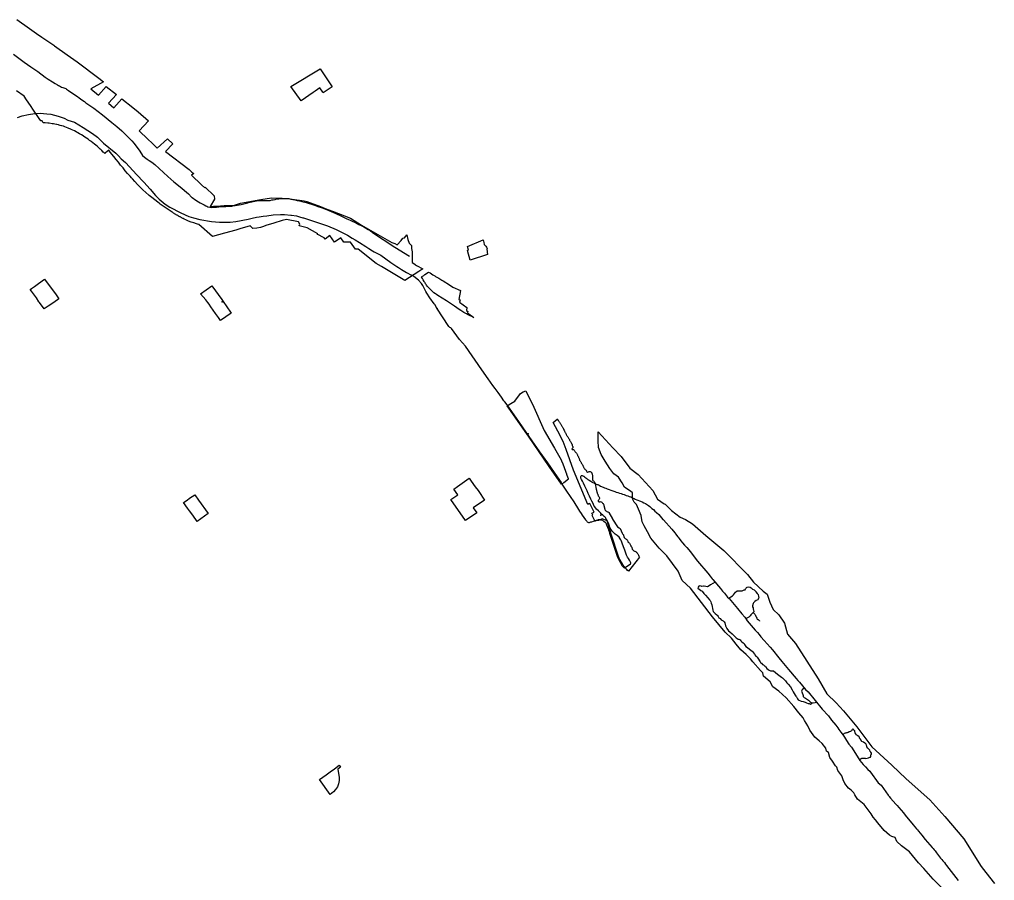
# Model space of a CAD drawing. Header units: inches. Extents: x 11269096 to 11303252, y 3653903 to 3686752.
# Drawn here: x 11292646 to 11302089, y 3670405 to 3678739 of the extents above; entities that cross this region are included whole.
import ezdxf

# ---------------------------------------------------------------- set-up
doc = ezdxf.new("R2010")
doc.units = ezdxf.units.IN
doc.header["$MEASUREMENT"] = 0
for name, color, linetype in [('Park', 105, 'Continuous'), ('RecreationAccess', 231, 'Continuous'), ('Trail', 202, 'Continuous')]:
    doc.layers.add(name, color=color, linetype=linetype)

msp = doc.modelspace()

# ---------------------------------------------------------------- linework, layer by layer
at = {"layer": 'Park'}
for points in [[(11292621, 3678739.5), (11292744, 3678652.8), (11292812, 3678604.5), (11292862, 3678569.7), (11292978, 3678490.3), (11292986, 3678484), (11293109, 3678398.5), (11293204, 3678328.8), (11293416.3, 3678172.7), (11293458.8, 3678137.4), (11293337.9, 3678068.6), (11293411.9, 3678007.8), (11293485.2, 3678090.4), (11293584.9, 3678014.1), (11293507.7, 3677928.8), (11293560.2, 3677885.8), (11293637.6, 3677972.1), (11293742.5, 3677887.4), (11293794.8, 3677845.1), (11293895.2, 3677759.9), (11293805.3, 3677660.5), (11293888.7, 3677582.1), (11293930.7, 3677542.5), (11293936.4, 3677536.6), (11293940.8, 3677532.5), (11293943.1, 3677530.2), (11293980.9, 3677494.1), (11294080.5, 3677583), (11294130.1, 3677534.5), (11294060.8, 3677461.9), (11294288, 3677286.3), (11294316, 3677263.4), (11294334.9, 3677247.7), (11294313.4, 3677233.8), (11294410.1, 3677138), (11294440.2, 3677111.6), (11294445.7, 3677117.3), (11294531.5, 3677031.4), (11294535.8, 3677001.3), (11294491.6, 3676930.2), (11294524, 3676931.5), (11294557.7, 3676932.7), (11294594.1, 3676934.6), (11294628.7, 3676937.6), (11294653.6, 3676938.2), (11294690, 3676937.6), (11294728.4, 3676942.9), (11294786.8, 3676961.5), (11294823.5, 3676968.3), (11294983.6, 3676997.9), (11295085.7, 3677013.8), (11295150, 3677011.7), (11295166.9, 3677009.9), (11295190.8, 3677008.9), (11295219.1, 3677007.1), (11295264.2, 3677002.7), (11295402.7, 3676983.2), (11295428.4, 3676977.7), (11295561.2, 3676928.7), (11295605.6, 3676911.6), (11295702.2, 3676874.6), (11295735.9, 3676861.2), (11295850.5, 3676816.7), (11295959.6, 3676750.2), (11296251.8, 3676581.5), (11296282.4, 3676571), (11296303.7, 3676560), (11296342, 3676599.4), (11296357.2, 3676622.5), (11296375.3, 3676627.6), (11296388.6, 3676641.5), (11296398.8, 3676654), (11296408.6, 3676609.4), (11296420.8, 3676574.4), (11296442.3, 3676552.6), (11296442.6, 3676523.2), (11296449.6, 3676489.5), (11296449.4, 3676437.5), (11296448, 3676387.5), (11296465.7, 3676377.5), (11296477.3, 3676369.3), (11296482, 3676366), (11296490, 3676359.5), (11296553.3, 3676325), (11296512.9, 3676300.9), (11296379.1, 3676213.3), (11296153, 3676347.5), (11296101, 3676378), (11295925.5, 3676515.5), (11295899.2, 3676517.9), (11295852.2, 3676583.3), (11295786.3, 3676584.3), (11295756.8, 3676625.4), (11295697.6, 3676583.7), (11295652, 3676647.3), (11295606, 3676614), (11295598, 3676625.5), (11295530, 3676661.8), (11295536, 3676666.3), (11295432, 3676724), (11295356, 3676742.7), (11295362, 3676758.2), (11295348, 3676780.7), (11295231.9, 3676803.6), (11295190, 3676793.5), (11295109, 3676768.8), (11295032, 3676745.7), (11295008.5, 3676737.2), (11294979.5, 3676725.2), (11294946.1, 3676720.7), (11294906, 3676715.5), (11294903.1, 3676718.9), (11294880, 3676741.5), (11294778.7, 3676712.3), (11294741.1, 3676701.9), (11294631.1, 3676672.4), (11294515.3, 3676640), (11294384.6, 3676755.5), (11294371.9, 3676759), (11294359.2, 3676762.5), (11294334.1, 3676770.3), (11294309.2, 3676778.9), (11294284.7, 3676788.4), (11294264.3, 3676797.3), (11294257.1, 3676800.5), (11294240.8, 3676808.3), (11294232.1, 3676812.7), (11294227.6, 3676814.9), (11294223.3, 3676817.4), (11294218.4, 3676819.9), (11294213.7, 3676822.5), (11294209.1, 3676825.1), (11294203, 3676828.4), (11294198.9, 3676830.6), (11294193.8, 3676833.4), (11294189, 3676836), (11294188.7, 3676836.1), (11294186.4, 3676837.4), (11294184, 3676838.8), (11294179, 3676841.5), (11294174, 3676844.3), (11294169, 3676847), (11294164, 3676850), (11294159, 3676852.8), (11294154, 3676855.8), (11294149, 3676858.8), (11294144, 3676861.8), (11294139, 3676864.7), (11294134, 3676868), (11294130, 3676871), (11294125, 3676874.2), (11294010, 3676953.5), (11294000, 3676960.3), (11293986, 3676970.5), (11293956, 3676992.8), (11293927, 3677015.8), (11293902, 3677036.5), (11293898, 3677039.7), (11293870, 3677064.2), (11293842, 3677089.7), (11293815, 3677115.8), (11293789, 3677142.5), (11293764, 3677170), (11293740, 3677196.2), (11293730, 3677207.5), (11293717, 3677222.7), (11293694, 3677249.5), (11293671, 3677276.3), (11293649, 3677303), (11293626, 3677330.3), (11293604, 3677357.5), (11293582, 3677385), (11293559, 3677413.7), (11293526, 3677455.3), (11293511, 3677475), (11293479.5, 3677449.1), (11293472, 3677443), (11293466, 3677449), (11293458, 3677456.8), (11293444, 3677470.3), (11293430, 3677483.5), (11293427, 3677486), (11293416, 3677496.5), (11293401, 3677509.3), (11293386, 3677521.7), (11293372, 3677534), (11293356, 3677546), (11293341, 3677557.7), (11293337, 3677560.7), (11293331.5, 3677565), (11293326, 3677569.2), (11293310, 3677580.5), (11293294, 3677591.5), (11293278, 3677602), (11293266, 3677610), (11293262, 3677612.5), (11293246, 3677622.5), (11293229, 3677632.5), (11293212, 3677642), (11293206, 3677645.5), (11293195, 3677651.5), (11293178, 3677660.5), (11293163, 3677668), (11293148, 3677675.3), (11293144, 3677677.5), (11293133, 3677682), (11293125.5, 3677685.2), (11293118, 3677688.5), (11293102, 3677694.5), (11293101.2, 3677694.8), (11293087, 3677700.2), (11293077.9, 3677703.2), (11293071, 3677705.5), (11293055, 3677710.5), (11293054.2, 3677710.7), (11293039, 3677715), (11293031, 3677717.1), (11293023, 3677719.2), (11293007, 3677723), (11293004, 3677723.5), (11292990, 3677726.2), (11292976, 3677728.9), (11292974, 3677729.2), (11292961.4, 3677731.2), (11292934.7, 3677734.6), (11292920.2, 3677735.8), (11292894.6, 3677737.9), (11292878, 3677738.2), (11292875, 3677738.2), (11292867, 3677758.6), (11292866.6, 3677758.7), (11292852, 3677760), (11292838, 3677780.5), (11292782, 3677863.5), (11292753, 3677906.2), (11292714, 3677963), (11292691, 3677996.3), (11292617, 3678048.5)], [(11301604.6, 3670309.1), (11301495.5, 3670418.3), (11301402.8, 3670521.3), (11301351.3, 3670574.8), (11301264.8, 3670684), (11301186.5, 3670741.6), (11301143.3, 3670782.8), (11301126.8, 3670819.9), (11301093.8, 3670830.2), (11301071.2, 3670844.6), (11301019.7, 3670889.9), (11300960, 3670964.1), (11300937.3, 3670990.9), (11300912.6, 3671019.7), (11300894.1, 3671050.6), (11300873.5, 3671077.4), (11300857, 3671102.1), (11300826.1, 3671141.2), (11300762.2, 3671192.7), (11300735.5, 3671233.9), (11300725.2, 3671254.5), (11300700.4, 3671279.2), (11300673.7, 3671297.8), (11300638.7, 3671343.1), (11300622.2, 3671380.1), (11300609.8, 3671417.2), (11300591.3, 3671444), (11300570.7, 3671468.7), (11300560.4, 3671503.7), (11300548, 3671516.1), (11300521.3, 3671561.4), (11300494.5, 3671594.3), (11300480.1, 3671643.8), (11300461.5, 3671656.1), (11300455.3, 3671687), (11300418.3, 3671732.3), (11300391.5, 3671757.1), (11300348.2, 3671794.1), (11300300.9, 3671860), (11300282.3, 3671903.3), (11300249.4, 3671952.7), (11300237, 3671979.5), (11300193.8, 3672026.9), (11300144.3, 3672088.7), (11300070.2, 3672173.1), (11300000, 3672239), (11299942.5, 3672280.2), (11299915.7, 3672329.7), (11299851.9, 3672383.2), (11299843.6, 3672414.1), (11299821, 3672436.8), (11299748.9, 3672521.2), (11299724.2, 3672552.1), (11299683, 3672593.3), (11299633.5, 3672636.5), (11299586.2, 3672692.2), (11299540.8, 3672749.8), (11299481.1, 3672807.5), (11299357.5, 3672957.9), (11299143.3, 3673235.9), (11299065.1, 3673308), (11299023.9, 3673398.6), (11298914.7, 3673546.9), (11298840.6, 3673623.1), (11298760.2, 3673719.9), (11298729.3, 3673781.7), (11298696.4, 3673837.3), (11298675.8, 3673878.5), (11298665.5, 3673938.3), (11298640.8, 3674000), (11298632.5, 3674022.7), (11298620.2, 3674045.4), (11298611.9, 3674053.6), (11298599.6, 3674068), (11298587.2, 3674094.8), (11298583.1, 3674119.5), (11298583.1, 3674156.6), (11298562.5, 3674175.1), (11298537.8, 3674189.5), (11298504.8, 3674212.2), (11298484.2, 3674253.4), (11298447.2, 3674309), (11298402.5, 3674341.7), (11298362.7, 3674393.4), (11298317.5, 3674465.1), (11298281.1, 3674528.8), (11298254.5, 3674595.1), (11298249.4, 3674661.2), (11298249.4, 3674698.3), (11298249.4, 3674749.8), (11298391.5, 3674593.2), (11298473.9, 3674510.8), (11298556.3, 3674397.6), (11298636.6, 3674335.8), (11298780.8, 3674181.3), (11298826.1, 3674096.9), (11298890, 3674051.5), (11298900.3, 3674047.4), (11298962.1, 3673985.6), (11299044.5, 3673923.8), (11299096, 3673901.2), (11299163.9, 3673857.9), (11299293.7, 3673744.6), (11299466.7, 3673600.5), (11299697.4, 3673365.7), (11299755.1, 3673291.5), (11299847.7, 3673207.1), (11299886.9, 3673176.2), (11299913.6, 3673097.9), (11299944.5, 3673027.9), (11300000, 3672976.4), (11300053.7, 3672896.1), (11300084.6, 3672789), (11300162.9, 3672698.3), (11300381.2, 3672358.5), (11300465.6, 3672212.2), (11300554.2, 3672123.7), (11300626.3, 3672047.5), (11300754, 3671893), (11300902.3, 3671699.4), (11301093.8, 3671522.3), (11301231.8, 3671388.4), (11301462.5, 3671186.5), (11301608.8, 3671023.8), (11301792.1, 3670807.5), (11301961, 3670539.8), (11302004.2, 3670482.1), (11302088.7, 3670377.1)]]:
    msp.add_lwpolyline(points, dxfattribs=at)
for points in [[(11295674.9, 3678088.1), (11295588, 3678030.5), (11295584, 3678037.7), (11295556, 3678078), (11295509, 3678046), (11295490, 3678033), (11295374, 3677952.8), (11295275, 3678091.5), (11295557.7, 3678262.2), (11295642.2, 3678136.7)], [(11296984, 3676540.7), (11297136, 3676606.7), (11297142, 3676582.5), (11297148, 3676561.2), (11297162, 3676544.5), (11297169, 3676534.5), (11297174, 3676519.3), (11297172, 3676514.3), (11297174, 3676495.8), (11297176, 3676482.8), (11297179, 3676469.5), (11297179, 3676466), (11297010, 3676410.5), (11296984, 3676502.5), (11296996, 3676507.8)], [(11292886, 3675938.7), (11292841, 3676000), (11292835, 3676008), (11292810, 3676044), (11292781, 3676084.5), (11292762, 3676110.2), (11292750, 3676126.8), (11292762, 3676135), (11292782, 3676149.3), (11292792, 3676156.3), (11292804, 3676164.8), (11292829, 3676182.5), (11292887, 3676224.5), (11293000, 3676075), (11293029, 3676036.5), (11292979, 3676000), (11292925, 3675966.3)], [(11296986.5, 3675899.4), (11297047.2, 3675855.1), (11297041, 3675857.7), (11297034.9, 3675860.3), (11297027.8, 3675863.4), (11297010.5, 3675871.5), (11296996.7, 3675878.3), (11296984.4, 3675884.5), (11296974.4, 3675889.9), (11296962.6, 3675896.3), (11296948.7, 3675904.4), (11296921.6, 3675921.2), (11296903.6, 3675932.9), (11296881.9, 3675947.8), (11296858.5, 3675964.5), (11296829.2, 3675983.5), (11296780.1, 3676017.6), (11296698.8, 3676068.4), (11296684.9, 3676077.3), (11296673.9, 3676085), (11296660.4, 3676095.2), (11296646.3, 3676106.9), (11296633.9, 3676118), (11296618.7, 3676133.1), (11296610.5, 3676142), (11296604.1, 3676149.3), (11296595.5, 3676159.6), (11296588.3, 3676168.9), (11296584.6, 3676173.9), (11296579.8, 3676180.6), (11296573.7, 3676189.6), (11296571.7, 3676192.6), (11296568.5, 3676197.4), (11296563.8, 3676204.8), (11296554.6, 3676219.5), (11296547.9, 3676230.9), (11296538.1, 3676248.8), (11296560.9, 3676262.9), (11296566, 3676266), (11296572.5, 3676270.5), (11296608.3, 3676295.3), (11296622.2, 3676286.7), (11296650, 3676269.4), (11296670, 3676256.8), (11296675.3, 3676253.4), (11296707.6, 3676234.5), (11296735.8, 3676217.6), (11296743.5, 3676213.4), (11296750.5, 3676209.5), (11296774.1, 3676195.2), (11296786.4, 3676186.6), (11296790.8, 3676183.6), (11296843.3, 3676148.7), (11296916.4, 3676115.3), (11296902, 3676030.8), (11296912.7, 3676025.1), (11296908.8, 3676002.8), (11296979.8, 3675950.9), (11296975.1, 3675923.3), (11296988.9, 3675913.2)], [(11294697.1, 3675897.2), (11294593, 3675824.8), (11294573, 3675853.5), (11294545, 3675893.7), (11294500, 3675957.7), (11294482, 3675983.5), (11294471, 3676000), (11294452, 3676026.5), (11294400.5, 3676084.9), (11294508.8, 3676160.3), (11294605.5, 3676028.4), (11294625, 3676000), (11294625.6, 3675999.2), (11294646.9, 3675968.8)], [(11297916.9, 3674255), (11297896.5, 3674241.5), (11297777.2, 3674413.7), (11297575.3, 3674705.2), (11297558.2, 3674729.8), (11297386.6, 3674977.6), (11297370.3, 3675001.1), (11297403.3, 3675023.6), (11297442.4, 3675046.5), (11297498.4, 3675117.8), (11297522.7, 3675136.8), (11297548.6, 3675144.5), (11297579.9, 3675082.5), (11297616, 3675014.6), (11297726.3, 3674760.1), (11297828, 3674589), (11297879.6, 3674499.4), (11297880.3, 3674498.1), (11297881, 3674496.8), (11297881.6, 3674495.4), (11297882.3, 3674494.1), (11297882.9, 3674492.8), (11297883.6, 3674491.5), (11297884.2, 3674490.1), (11297884.9, 3674488.8), (11297885.5, 3674487.5), (11297886.2, 3674486.1), (11297886.8, 3674484.8), (11297887.5, 3674483.5), (11297888.1, 3674482.1), (11297888.7, 3674480.8), (11297889.4, 3674479.5), (11297890, 3674478.1), (11297890.6, 3674476.8), (11297891.3, 3674475.4), (11297891.9, 3674474.1), (11297892.5, 3674472.8), (11297893.1, 3674471.4), (11297893.8, 3674470.1), (11297894.4, 3674468.7), (11297895, 3674467.4), (11297895.6, 3674466), (11297896.2, 3674464.7), (11297896.8, 3674463.3), (11297897.4, 3674462), (11297898, 3674460.6), (11297898.6, 3674459.3), (11297899.2, 3674457.9), (11297899.8, 3674456.6), (11297900.4, 3674455.2), (11297901, 3674453.8), (11297901.6, 3674452.5), (11297902.2, 3674451.1), (11297902.8, 3674449.8), (11297903.4, 3674448.4), (11297904, 3674447), (11297904.5, 3674445.7), (11297905.1, 3674444.3), (11297905.7, 3674443), (11297906.3, 3674441.6), (11297906.8, 3674440.2), (11297907.4, 3674438.8), (11297908, 3674437.5), (11297908.5, 3674436.1), (11297909.1, 3674434.7), (11297909.6, 3674433.4), (11297910.2, 3674432), (11297910.8, 3674430.6), (11297911.3, 3674429.2), (11297911.9, 3674427.9), (11297912.4, 3674426.5), (11297912.9, 3674425.1), (11297913.5, 3674423.7), (11297914, 3674422.4), (11297914.6, 3674421), (11297915.1, 3674419.6), (11297915.6, 3674418.2), (11297916.2, 3674416.8), (11297916.7, 3674415.5), (11297917.2, 3674414.1), (11297917.7, 3674412.7), (11297918.3, 3674411.3), (11297918.8, 3674410), (11297919.3, 3674408.6), (11297919.8, 3674407.2), (11297920.3, 3674405.8), (11297920.8, 3674404.5), (11297921.3, 3674403.1), (11297921.8, 3674401.7), (11297922.3, 3674400.4), (11297922.8, 3674399), (11297923.3, 3674397.6), (11297923.8, 3674396.2), (11297924.3, 3674394.9), (11297924.8, 3674393.5), (11297925.2, 3674392.1), (11297925.7, 3674390.7), (11297926.9, 3674387.3), (11297928.1, 3674384), (11297929.3, 3674380.6), (11297930.4, 3674377.2), (11297931.6, 3674373.9), (11297932.8, 3674370.5), (11297934, 3674367.1), (11297935.2, 3674363.8), (11297936.4, 3674360.4), (11297937.6, 3674357), (11297938.8, 3674353.7), (11297940, 3674350.3), (11297941.2, 3674346.9), (11297942.4, 3674343.6), (11297943.6, 3674340.2), (11297944.8, 3674336.8), (11297946, 3674333.5), (11297947.2, 3674330.1), (11297948.4, 3674326.8), (11297949.7, 3674323.4), (11297950.9, 3674320), (11297952, 3674316.9), (11297953.1, 3674313.8), (11297954.3, 3674310.8), (11297955.4, 3674307.7), (11297956.5, 3674304.6), (11297957.7, 3674301.5), (11297958.8, 3674298.4), (11297960, 3674295.3), (11297961.1, 3674292.2), (11297962.3, 3674289.1)], [(11297998, 3674578), (11298003, 3674576.5), (11298009, 3674576.5), (11298010, 3674576), (11298015, 3674574.5), (11298019, 3674570), (11298022, 3674565.3), (11298024, 3674559.8), (11298027, 3674555.5), (11298031, 3674552.8), (11298035, 3674549), (11298039, 3674544.5), (11298042, 3674540.5), (11298045, 3674535.5), (11298048, 3674531.3), (11298050, 3674526.5), (11298051, 3674520), (11298053, 3674515.3), (11298056, 3674511), (11298059, 3674506), (11298061, 3674501.3), (11298063, 3674496), (11298066, 3674491.5), (11298068, 3674486.3), (11298069, 3674481), (11298071, 3674475.5), (11298072, 3674470.5), (11298075, 3674466), (11298078, 3674462), (11298082, 3674457.2), (11298085, 3674452.5), (11298087, 3674447.7), (11298089, 3674443), (11298092, 3674439), (11298096, 3674434.5), (11298099, 3674430.2), (11298101, 3674424.5), (11298102, 3674419.5), (11298105, 3674414.5), (11298107, 3674409.5), (11298110, 3674405), (11298112, 3674400), (11298115, 3674396.3), (11298118, 3674391.5), (11298120, 3674390), (11298122, 3674388.5), (11298125, 3674384), (11298129, 3674379.5), (11298133, 3674376), (11298136, 3674371.5), (11298139, 3674366.5), (11298142, 3674361.5), (11298147, 3674358), (11298152, 3674358.3), (11298156, 3674359.8), (11298162, 3674362.8), (11298168, 3674363.5), (11298174, 3674362.8), (11298179, 3674361), (11298184, 3674357.5), (11298188, 3674352.3), (11298190, 3674346.5), (11298192, 3674341.5), (11298193, 3674336), (11298194, 3674329.8), (11298195, 3674324.5), (11298196, 3674318.2), (11298196, 3674312), (11298195, 3674306.7), (11298195, 3674301.5), (11298195, 3674298.9), (11298195.5, 3674293.6), (11298196, 3674291), (11298196, 3674290.2), (11298197, 3674284.2), (11298200, 3674278.2), (11298204, 3674274.5), (11298207, 3674270.5), (11298211, 3674266.5), (11298214, 3674261.7), (11298217, 3674257.5), (11298220, 3674252.7), (11298222, 3674247.7), (11298223, 3674244.9), (11298231.5, 3674192.1), (11298233, 3674182.8), (11298234, 3674176.8), (11298236, 3674170.3), (11298238, 3674165), (11298240, 3674159.5), (11298242, 3674154.5), (11298244, 3674148.5), (11298246, 3674143.5), (11298248, 3674138.5), (11298250, 3674132.5), (11298252, 3674127.5), (11298256, 3674121.5), (11298260, 3674115.7), (11298263, 3674110.5), (11298262, 3674103.5), (11298259, 3674097), (11298257, 3674090.5), (11298252, 3674084.5), (11298251.5, 3674081.4), (11298251, 3674078.2), (11298255, 3674073.3), (11298256, 3674072), (11298260, 3674069.8), (11298265, 3674072), (11298270, 3674073), (11298275, 3674071.5), (11298281, 3674070), (11298286, 3674066.8), (11298290, 3674063), (11298294, 3674059), (11298298, 3674055), (11298300, 3674050.5), (11298301.5, 3674048.5), (11298313.5, 3674000.9), (11298314, 3674000), (11298315, 3673996.5), (11298317, 3673990.7), (11298321, 3673986.5), (11298325, 3673983), (11298331, 3673981), (11298336, 3673978.7), (11298340, 3673975), (11298345, 3673973.5), (11298350, 3673971.5), (11298352, 3673970.5), (11298355, 3673967.5), (11298388.8, 3673906.8), (11298390.3, 3673902), (11298439, 3673827.5), (11298455, 3673818.5), (11298463, 3673814), (11298483, 3673768.5), (11298485, 3673761.5), (11298490, 3673756.5), (11298495, 3673751), (11298497, 3673744), (11298498, 3673738), (11298500, 3673733), (11298501, 3673729.8), (11298502, 3673726.5), (11298506, 3673720.8), (11298508, 3673720), (11298512, 3673716), (11298518, 3673712.3), (11298523, 3673709), (11298527, 3673704.8), (11298531, 3673700.3), (11298534, 3673695), (11298537, 3673690), (11298538, 3673684.5), (11298541, 3673680.5), (11298545, 3673677), (11298550, 3673673.5), (11298555, 3673669.5), (11298558, 3673664.2), (11298561, 3673658.5), (11298565, 3673652.5), (11298566, 3673646.5), (11298568, 3673641.7), (11298573, 3673636.5), (11298576, 3673632.5), (11298578, 3673627), (11298579, 3673620), (11298581, 3673613), (11298583, 3673607.7), (11298588, 3673602.2), (11298592, 3673599.5), (11298597, 3673597), (11298602, 3673594.7), (11298607, 3673592), (11298612, 3673589.5), (11298617, 3673585.5), (11298622, 3673581.8), (11298627, 3673576.5), (11298632, 3673571.5), (11298635, 3673566.5), (11298638, 3673560.3), (11298641, 3673553.5), (11298645, 3673546), (11298649, 3673538.5), (11298651.4, 3673534.6), (11298544.1, 3673398.2), (11298532.4, 3673410.5), (11298523.8, 3673419.7), (11298515.4, 3673429.1), (11298507.4, 3673438.8), (11298499.7, 3673448.7), (11298492.3, 3673458.9), (11298485.3, 3673469.4), (11298478.6, 3673480), (11298472.2, 3673490.9), (11298466.2, 3673502), (11298460.6, 3673513.2), (11298455.4, 3673524.7), (11298450.5, 3673536.3), (11298448.3, 3673542.2), (11298377.3, 3673759), (11298336.1, 3673885.6), (11298287.8, 3673907.4), (11298252.8, 3673891.4), (11298250.4, 3673891.4), (11298248.1, 3673891.4), (11298245.8, 3673891.3), (11298243.5, 3673891.1), (11298241.2, 3673890.8), (11298238.9, 3673890.5), (11298236.6, 3673890), (11298234.3, 3673889.5), (11298232.1, 3673889), (11298229.9, 3673888.3), (11298227.7, 3673887.6), (11298225.5, 3673886.7), (11298223.4, 3673885.9), (11298221.3, 3673884.9), (11298219.2, 3673883.9), (11298217.1, 3673882.8), (11298215.3, 3673886.9), (11298216.6, 3673887.5), (11298218, 3673888.2), (11298193.4, 3673938.5), (11298198.9, 3673940.8), (11298190.5, 3673960.6), (11298210.6, 3673971.4), (11298171, 3674055.8), (11298161.5, 3674050.1), (11298152, 3674044.5), (11298011, 3674378), (11297939.7, 3674577.8), (11297912.7, 3674654.3), (11297858.8, 3674753.2), (11297815.6, 3674838.4), (11297852, 3674870.2), (11297855.3, 3674872.1), (11297858.8, 3674866.2), (11297864, 3674856.8), (11297868, 3674851.3), (11297872, 3674846), (11297875, 3674840.5), (11297878, 3674836.5), (11297882, 3674832.3), (11297885, 3674827), (11297887, 3674824.4), (11297889, 3674821.8), (11297892, 3674816.5), (11297895, 3674810.7), (11297899, 3674804.5), (11297901, 3674800), (11297905, 3674793.2), (11297907, 3674788.7), (11297910, 3674783), (11297913, 3674778.5), (11297917, 3674772.7), (11297918, 3674770.1), (11297919, 3674767.5), (11297922, 3674762.5), (11297923, 3674757.5), (11297926, 3674753.2), (11297928, 3674748.5), (11297931, 3674741.5), (11297934, 3674737), (11297936, 3674732), (11297940, 3674727), (11297942, 3674722), (11297945, 3674717.5), (11297948, 3674712.5), (11297951, 3674707.8), (11297954, 3674703.8), (11297958, 3674698.3), (11297961, 3674693), (11297964, 3674688), (11297967, 3674683), (11297969, 3674678.5), (11297972, 3674673.5), (11297974, 3674668.3), (11297976, 3674663.3), (11297979, 3674658.8), (11297981, 3674653.5), (11297985, 3674648), (11297989, 3674641.5), (11297991, 3674638.4), (11297993, 3674635.2), (11297996, 3674629.5), (11297998, 3674624.5), (11297999, 3674617.2), (11298001, 3674611), (11298004, 3674605.5), (11298006, 3674599.5), (11298004, 3674593), (11298003, 3674591.7), (11298000, 3674588.5), (11297996, 3674583)], [(11296887, 3674219), (11297001, 3674300.7), (11297022, 3674271.7), (11297060, 3674216.8), (11297087, 3674179.3), (11297094, 3674169.3), (11297148.3, 3674088.3), (11297039.7, 3674013.3), (11297074.3, 3673964.2), (11296965.7, 3673889.2), (11296825, 3674092.2), (11296890, 3674138), (11296852, 3674193.8)], [(11294381, 3674087.2), (11294474, 3673956.5), (11294367, 3673880.8), (11294324, 3673941), (11294293, 3673984.5), (11294274, 3674010.3), (11294236, 3674063.8), (11294269, 3674087.5), (11294294, 3674104.7), (11294319, 3674122.7), (11294343, 3674139.7)], [(11295742.4, 3671522.2), (11295756.4, 3671502.8), (11295729.2, 3671482.2), (11295743.3, 3671400.8), (11295742.9, 3671372.6), (11295735.8, 3671341.4), (11295724.5, 3671311.4), (11295708, 3671286.2), (11295685.8, 3671264.4), (11295654.7, 3671239.1), (11295552.7, 3671382.3), (11295582.8, 3671404.5), (11295614.8, 3671428.5), (11295655.1, 3671458.1), (11295695.5, 3671487.6)]]:
    msp.add_lwpolyline(points, close=True, dxfattribs=at)
at = {"layer": 'RecreationAccess'}
for p in [(11294607.8, 3676006.5), (11296691.7, 3675940.7), (11297571, 3674728.9), (11298277.6, 3673941.6)]:
    msp.add_point(p, dxfattribs=at)
at = {"layer": 'Trail'}
for points in [[(11292589.2, 3678405), (11292690.1, 3678326.9), (11292755.1, 3678280.9), (11292823.1, 3678235), (11292895.7, 3678180.2), (11292925.6, 3678160.9), (11292964.6, 3678136.3), (11292990.9, 3678120.9), (11293015.7, 3678106.5), (11293024.9, 3678101.2), (11293034.4, 3678096.5), (11293045.1, 3678091), (11293054, 3678086.1), (11293064.8, 3678082.4), (11293074.9, 3678078), (11293085, 3678074.1), (11293094.3, 3678070.2), (11293102.7, 3678065.5), (11293110.3, 3678060), (11293120.9, 3678052.8), (11293191.2, 3678003.6), (11293207.1, 3677993.2), (11293223, 3677982), (11293237.1, 3677971.4), (11293259.7, 3677955.5), (11293274.6, 3677944.9), (11293289.4, 3677933.7), (11293367.5, 3677881), (11293451.2, 3677816), (11293540.1, 3677741.2), (11293589.8, 3677702.9), (11293637.7, 3677661.2), (11293735.3, 3677564.5), (11293758.1, 3677540.1), (11293811.2, 3677464.2), (11293839.1, 3677424.7), (11293857.5, 3677406.5), (11293882.8, 3677386.4), (11293901.8, 3677375.7), (11293929.1, 3677358.6), (11293955.8, 3677337.2), (11293998.4, 3677296.1), (11294083.9, 3677219.3), (11294141.4, 3677168.8), (11294202.9, 3677118.5), (11294283.5, 3677050.9), (11294312.7, 3677021.2), (11294319.8, 3677015.6), (11294353.6, 3676991.4), (11294379.2, 3676974.6), (11294396.4, 3676964.4), (11294415, 3676954), (11294433.3, 3676944.5), (11294451.4, 3676935.3), (11294460.2, 3676931.2), (11294469.6, 3676927.5), (11294489.8, 3676922.1), (11294509.7, 3676920.2), (11294530.8, 3676921.5), (11294553.7, 3676924), (11294577.5, 3676926.4), (11294600.6, 3676928.8), (11294622.4, 3676930.4), (11294643.3, 3676931), (11294662.9, 3676931.6), (11294682.4, 3676932.1), (11294692.5, 3676932.8), (11294702.5, 3676933.6), (11294712.5, 3676934.8), (11294733.7, 3676938.4), (11294754.8, 3676942.6), (11294774, 3676946.6), (11294792.9, 3676950.1), (11294857.5, 3676964.2), (11294864.9, 3676966.7), (11294957.6, 3676988), (11294964.9, 3676989), (11295060.1, 3676987.5), (11295073.1, 3676989), (11295091.6, 3676992.5), (11295101.5, 3676994.7), (11295121.3, 3676998.8), (11295139.4, 3677002.4), (11295157.9, 3677004.7), (11295185.6, 3677006.5), (11295205.2, 3677007.5), (11295226.2, 3677008.1), (11295236.3, 3677007.7), (11295246.2, 3677006.7), (11295255.9, 3677005.4), (11295275.1, 3677001.8), (11295294.4, 3676997.9), (11295313.7, 3676993.6), (11295335.9, 3676988.7), (11295358.6, 3676983.5), (11295380.9, 3676978), (11295423.3, 3676966.8), (11295442.6, 3676961.1), (11295473.5, 3676951.2), (11295504.5, 3676940.9), (11295535.2, 3676930.4), (11295577.6, 3676916.1), (11295609.6, 3676904.3), (11295641.1, 3676891.5), (11295670.6, 3676879.3), (11295688.7, 3676871.6), (11295716.5, 3676859.7), (11295751.5, 3676843.3), (11295778.9, 3676829.8), (11295798.5, 3676820.2), (11295817.1, 3676811.3), (11295826.7, 3676806.7), (11295856.4, 3676793.1), (11295874.2, 3676784.8), (11295899.5, 3676773.1), (11295916.5, 3676764.8), (11295934.1, 3676755.8), (11295963, 3676741.3), (11295981, 3676731.8), (11295998.2, 3676721.5), (11296021.5, 3676707.8), (11296044.4, 3676692.9), (11296058.3, 3676683.3), (11296065.7, 3676678.3), (11296281.4, 3676537.2), (11296424.4, 3676449)], [(11292628, 3677789.8), (11292671, 3677808.4), (11292735, 3677821.4), (11292795.7, 3677830.1), (11292847.6, 3677832), (11292910.2, 3677827.6), (11292951.1, 3677822.3), (11293019.7, 3677802.4), (11293078.2, 3677785.4), (11293114.8, 3677766.7), (11293179.1, 3677746.2), (11293262.2, 3677693.2), (11293353.6, 3677637.1), (11293400.7, 3677600.6), (11293459.1, 3677540.9), (11293580, 3677445.1), (11293604.7, 3677420.6), (11293631.1, 3677392.4), (11293671.9, 3677354.6), (11293711.3, 3677312.6), (11293780.3, 3677240.6), (11293851.9, 3677163.4), (11293910.5, 3677096), (11293963.4, 3677037.2), (11293999.2, 3677000), (11294057.3, 3676953.6), (11294103.1, 3676922.5), (11294208.7, 3676867.5), (11294287.9, 3676833.9), (11294331.5, 3676820.4), (11294394.1, 3676805.2), (11294505.1, 3676784), (11294583.9, 3676778.4), (11294620.8, 3676778.6), (11294667.3, 3676777.8), (11294686.3, 3676777.9), (11294740.4, 3676783.5), (11294860.3, 3676808.3), (11294898.7, 3676816.6), (11294942.8, 3676824.7), (11294966.9, 3676829.1), (11295006.9, 3676835.4), (11295041.8, 3676838.9), (11295101.5, 3676847.2), (11295173.1, 3676851.6), (11295207.1, 3676852.1), (11295212.6, 3676851.7), (11295274.9, 3676847.1), (11295281.2, 3676846.1), (11295330, 3676838.1), (11295339.2, 3676835.3), (11295357, 3676830.3), (11295390.7, 3676820.2), (11295396.6, 3676818.5), (11295628, 3676741.7), (11295714, 3676707.3), (11295824.2, 3676651.7), (11295869.7, 3676624.4), (11295898.2, 3676606.2), (11295938.3, 3676581.3), (11295999.7, 3676543.8), (11296031.1, 3676522.2), (11296064.2, 3676501.5), (11296082.7, 3676491.3), (11296146.7, 3676457.8), (11296242.7, 3676387.8), (11296272.6, 3676366.6), (11296301.5, 3676348.4), (11296316.9, 3676337.8), (11296345.4, 3676320.5), (11296395.5, 3676289.3), (11296441.5, 3676263.5), (11296445.9, 3676258.1)], [(11297890.7, 3674250.7), (11297891.9, 3674253.8), (11297893.9, 3674257.6), (11297826.9, 3674355.7), (11297762.3, 3674447.3), (11297686.1, 3674555.8), (11297560.1, 3674735.7), (11297483.3, 3674846.8), (11297368.8, 3675009.2), (11297345, 3675038), (11297336, 3675049.6), (11297313.6, 3675083.7), (11297281.1, 3675129), (11297252.5, 3675166.5), (11297231.1, 3675195.9), (11297185.4, 3675260), (11297125.4, 3675347.6), (11296966.5, 3675577.2), (11296907.2, 3675643.2), (11296830.8, 3675747.4), (11296822.1, 3675754.4), (11296813.6, 3675758.5), (11296805.1, 3675766.3), (11296687.5, 3675946), (11296668.2, 3675979.4), (11296663.5, 3675986), (11296621.7, 3676044.1), (11296590.8, 3676090.1), (11296581.9, 3676105.8), (11296575.1, 3676121.1), (11296563.1, 3676144.1), (11296552.7, 3676164.2), (11296540.5, 3676184.2), (11296509.1, 3676217), (11296466.8, 3676251.5), (11296454.5, 3676260.5), (11296452.8, 3676261.3), (11296446.6, 3676264.1)], [(11297890.7, 3674250.7), (11297942.2, 3674174.4), (11298014.8, 3674069.9), (11298060, 3673998), (11298071.3, 3673980.8), (11298086.4, 3673958), (11298096.8, 3673942.5), (11298113.1, 3673918.8), (11298129.2, 3673896), (11298134.4, 3673888.9), (11298139.1, 3673882.9), (11298143.6, 3673877.2), (11298149.7, 3673873.5), (11298156.7, 3673871.6), (11298165.9, 3673871.3), (11298171.9, 3673873), (11298179.7, 3673875.6), (11298187.7, 3673877.9), (11298204.3, 3673883.8), (11298220.9, 3673889.2), (11298237.9, 3673894.1), (11298255.1, 3673898.1), (11298264.9, 3673898.6), (11298274.1, 3673897.2), (11298284, 3673895.6), (11298292.5, 3673892.2), (11298299.6, 3673887.3), (11298306.2, 3673882), (11298319.2, 3673872.7), (11298324.3, 3673866.1), (11298331.5, 3673848.8), (11298338.6, 3673831.9), (11298341.4, 3673823.9), (11298346.7, 3673809.9), (11298351.2, 3673797.4), (11298355.5, 3673784.5), (11298361.4, 3673766.9), (11298367.8, 3673747.8), (11298370.9, 3673738.3), (11298374, 3673728.8), (11298379.8, 3673708.7), (11298383.6, 3673698.7), (11298386.6, 3673688.9), (11298389.8, 3673678.9), (11298405.8, 3673631.9), (11298415, 3673602.3), (11298424.8, 3673573.8), (11298434.5, 3673546), (11298441.1, 3673529.9), (11298449, 3673512.1), (11298457.9, 3673495.3), (11298471.7, 3673470.3), (11298481, 3673455.8), (11298492.1, 3673441), (11298497.7, 3673434.8), (11298504.1, 3673433.3), (11298512.2, 3673434.6), (11298562.9, 3673470.3), (11298566.1, 3673476.4), (11298567.4, 3673481.8), (11298561.8, 3673493), (11298558.5, 3673500.2), (11298553.4, 3673506.7), (11298543.6, 3673520.7), (11298534.2, 3673536.6), (11298525.1, 3673554.9), (11298508.5, 3673602.9), (11298497.1, 3673635.5), (11298484.4, 3673670), (11298475.3, 3673690.6), (11298470.2, 3673703.3), (11298464.4, 3673713), (11298452.3, 3673729.2), (11298432.9, 3673745.7), (11298416.1, 3673759), (11298400.3, 3673773.6), (11298393.4, 3673780.8), (11298386.5, 3673787.2), (11298379.6, 3673796), (11298373.8, 3673804.7), (11298364.8, 3673823.6), (11298357.2, 3673844.5), (11298349.6, 3673864.1), (11298341.8, 3673881.9), (11298337.1, 3673891.1), (11298331.9, 3673900.3), (11298325.8, 3673910.7), (11298320, 3673917.5), (11298312.5, 3673927.7), (11298307.2, 3673930.1), (11298294.2, 3673941.3), (11298281.2, 3673951.1), (11298279.5, 3673953.6), (11298277.8, 3673956), (11298275.2, 3673961.4), (11298254, 3673984.5), (11298235.1, 3674000.8), (11298224.6, 3674011.9), (11298218.5, 3674020.8), (11298209.9, 3674035.8), (11298200.5, 3674054.1), (11298189.5, 3674076.7), (11298179.3, 3674097.8), (11298166.2, 3674126.9), (11298154.4, 3674151.3), (11298143.1, 3674176.5), (11298130.7, 3674202.5), (11298121, 3674223), (11298108.3, 3674250.3), (11298099.5, 3674270.6), (11298090.3, 3674288.3), (11298087.1, 3674294.1), (11298083.9, 3674299.4), (11298081.9, 3674305.6), (11298081.2, 3674311.5), (11298082.9, 3674316.4), (11298085.7, 3674320.8), (11298090, 3674324.1), (11298093.7, 3674324.8), (11298096, 3674324.9), (11298102.3, 3674321.8), (11298109, 3674320.6), (11298113.7, 3674318.6), (11298119.4, 3674311.5), (11298120.5, 3674310.1), (11298129.6, 3674304), (11298134, 3674300.9), (11298138.4, 3674296.8), (11298145.1, 3674292.2), (11298151.9, 3674287.5), (11298162.2, 3674281.1), (11298179.4, 3674269.6), (11298188.5, 3674264.3), (11298191.6, 3674262.5), (11298199.8, 3674257.4), (11298207, 3674253.1), (11298213.6, 3674250.1), (11298224.6, 3674245.9), (11298239.6, 3674238.2), (11298246, 3674237.6), (11298253.1, 3674234), (11298259.9, 3674230.4), (11298273, 3674223.9), (11298297.8, 3674212.4), (11298311.2, 3674206.2), (11298323.5, 3674201.4), (11298336.6, 3674196.4), (11298355.4, 3674189.3), (11298372.8, 3674183.2), (11298384.4, 3674179.1), (11298393.3, 3674175.9), (11298402.6, 3674172.5), (11298412.4, 3674169.4), (11298424.9, 3674165.7), (11298440.3, 3674160.8), (11298455.9, 3674155.6), (11298471.6, 3674150.3), (11298486.5, 3674145.2), (11298501.1, 3674140.4), (11298522.8, 3674133.5), (11298537.4, 3674128.6), (11298551.9, 3674123.2), (11298568.2, 3674117.9), (11298583.5, 3674110.6), (11298597.6, 3674103.8), (11298610.2, 3674097), (11298625.4, 3674090.5), (11298661.3, 3674076.2), (11298677.5, 3674069.4), (11298693.9, 3674061.3), (11298710.2, 3674053), (11298727.1, 3674042.2), (11298739.5, 3674034.6), (11298750.6, 3674025.7), (11298771.4, 3674006.4), (11298785.1, 3673996.9), (11298798.2, 3673981.9), (11298815.1, 3673966.4), (11298837.8, 3673948.4), (11298877.9, 3673900.8), (11298883.1, 3673895.7), (11298964, 3673807.1), (11298992.7, 3673770.8), (11299001.6, 3673757.2), (11299018.8, 3673735.4), (11299024.2, 3673727.9), (11299034.7, 3673715), (11299051.8, 3673693.3), (11299067.6, 3673675.1), (11299086.6, 3673650.3), (11299100.5, 3673637.3), (11299108.3, 3673628.6), (11299143.1, 3673588.1), (11299189.9, 3673525.5), (11299213.2, 3673497.4), (11299311.8, 3673378.8), (11299335.7, 3673351.7), (11299354, 3673326.9), (11299362.1, 3673317.9), (11299434.3, 3673233.2), (11299455.4, 3673206), (11299469, 3673192.3), (11299474.6, 3673185.5), (11299503.9, 3673148.7), (11299519.3, 3673134), (11299598.3, 3673039.1), (11299640.3, 3672985.2), (11299671.1, 3672953.4), (11299682.4, 3672934.6), (11299694.4, 3672919.7), (11299769.4, 3672828.2), (11299782.6, 3672814.6), (11299793.3, 3672805.2), (11299810.9, 3672785.3), (11299826.9, 3672765.3), (11299858.3, 3672729.7), (11299914.6, 3672663.8), (11299937.4, 3672637.1), (11299952, 3672621.6), (11299986.2, 3672576.6), (11299999.3, 3672560.1), (11300030.5, 3672523.8), (11300094.6, 3672449.1), (11300168.3, 3672361.8), (11300184.7, 3672340.8), (11300198.9, 3672324.5), (11300257.5, 3672252.6), (11300282.6, 3672230), (11300421.3, 3672065), (11300481.2, 3671997.9), (11300509.5, 3671957.9), (11300551.3, 3671909.1), (11300570.1, 3671881.9), (11300580, 3671868), (11300590.9, 3671853.8), (11300601.2, 3671840), (11300612.7, 3671825.5), (11300628.9, 3671803.7), (11300635.7, 3671793.1), (11300656.9, 3671758.8), (11300678.5, 3671723.9), (11300702.3, 3671694.6), (11300773.6, 3671583.8), (11300785.6, 3671567.5), (11300818.2, 3671527.5), (11300838.4, 3671506.4), (11300860.8, 3671481), (11300880, 3671463.2), (11300887.6, 3671454.8), (11300961.7, 3671351.2), (11300989.7, 3671328.3), (11301058.5, 3671232.2), (11301064.1, 3671226.4), (11301070, 3671219.2), (11301083.1, 3671200.9), (11301134, 3671145.2), (11301145.8, 3671130.1), (11301160.9, 3671112.9), (11301205.9, 3671060.3), (11301224, 3671038.2), (11301302, 3670942.7), (11301317.7, 3670924.5), (11301332.8, 3670906), (11301342.9, 3670895), (11301352.1, 3670884.2), (11301384, 3670843.6), (11301417.1, 3670803), (11301486.1, 3670724), (11301494.5, 3670714.8), (11301503.9, 3670703.1), (11301513.6, 3670691.6), (11301527.7, 3670672.7), (11301567, 3670622.7), (11301578, 3670609.3), (11301588.5, 3670595.5), (11301603.6, 3670578.2), (11301614.5, 3670564.2), (11301624.6, 3670551.1), (11301737.2, 3670403.9)], [(11299383.4, 3673292.4), (11299337.7, 3673265.7), (11299314.8, 3673251), (11299304.9, 3673249.3), (11299293.3, 3673252.1), (11299276.2, 3673255.4), (11299270.5, 3673255.8), (11299254.1, 3673252.2), (11299247.3, 3673255.8), (11299233.9, 3673259.1), (11299226.1, 3673253.5), (11299220.3, 3673244.9), (11299217.1, 3673232.7), (11299225.3, 3673227), (11299244.8, 3673213.7), (11299257.7, 3673204.4), (11299272.2, 3673183.1), (11299288.5, 3673166.5), (11299312, 3673141.3), (11299329.3, 3673122.9), (11299335.3, 3673116), (11299343.1, 3673103.9), (11299344.9, 3673090.4), (11299350.6, 3673074.9), (11299353.9, 3673056.5), (11299356.8, 3673038.4), (11299359.4, 3673022.9), (11299364.3, 3673010.1), (11299372.3, 3672998.2), (11299384.7, 3672989.9), (11299398.7, 3672978.2), (11299406.3, 3672969.4), (11299412.6, 3672960.4), (11299418.1, 3672949.1), (11299432.4, 3672941.2), (11299442, 3672929.3), (11299456, 3672920.9), (11299461.2, 3672917.5), (11299470.7, 3672908.1), (11299477.6, 3672898.4), (11299483.2, 3672870.4), (11299486.5, 3672862.5), (11299496.8, 3672845), (11299512.8, 3672823.5), (11299524.3, 3672813.8), (11299548.3, 3672791.9), (11299571.5, 3672770), (11299588.5, 3672753.3), (11299606, 3672741.7), (11299612.6, 3672741.5), (11299625.8, 3672733.3), (11299631.5, 3672725.3), (11299639.9, 3672719.7), (11299654.5, 3672704.6), (11299663.1, 3672698.2), (11299669.1, 3672689.2), (11299679.4, 3672670.9), (11299696.1, 3672661.5), (11299715.5, 3672645.9), (11299727.4, 3672635.3), (11299740.7, 3672624.4), (11299748.7, 3672617.2), (11299756.2, 3672609.5), (11299764.5, 3672595.4), (11299768.8, 3672589.4), (11299778.7, 3672576.5), (11299782.9, 3672573.7), (11299790.8, 3672565.8), (11299798.3, 3672556.2), (11299818.3, 3672522.9), (11299823.5, 3672514.2), (11299831.8, 3672508), (11299840.9, 3672496.6), (11299852, 3672493), (11299865.8, 3672481.5), (11299869.9, 3672478.5), (11299872.7, 3672471.7), (11299884.2, 3672458), (11299896.9, 3672448.9), (11299906.7, 3672442.1), (11299920.9, 3672436), (11299949.1, 3672433.5), (11299988.1, 3672403.4), (11300000.5, 3672391.9), (11300025.6, 3672372.9), (11300034.7, 3672365.7), (11300046.9, 3672353.6), (11300065.7, 3672336.5), (11300079, 3672319.5), (11300091.1, 3672305.4), (11300113.1, 3672279.7), (11300129.8, 3672250.7), (11300139.7, 3672232.7), (11300159, 3672200.2), (11300166, 3672190.7), (11300171.5, 3672184.4), (11300176.3, 3672170.6), (11300179.3, 3672163.1), (11300186.8, 3672152.5), (11300217.7, 3672142), (11300236.8, 3672139.4), (11300256.1, 3672131.4), (11300267.9, 3672125.8), (11300284.4, 3672117.6), (11300292.3, 3672118.1), (11300306.1, 3672112.7), (11300316.9, 3672117.7), (11300323.5, 3672125), (11300332.9, 3672125.7), (11300350.9, 3672128.8), (11300363.7, 3672132.2)], [(11299517.4, 3673138.1), (11299534.3, 3673152.5), (11299552.1, 3673161.9), (11299560.3, 3673169.8), (11299570.4, 3673182.8), (11299581.6, 3673194.9), (11299597, 3673208.7), (11299613.2, 3673209.4), (11299626.6, 3673208.7), (11299645.2, 3673210.6), (11299665.7, 3673217.3), (11299674.5, 3673219.8), (11299677.8, 3673228), (11299682.3, 3673234.6), (11299687.1, 3673241), (11299693.7, 3673245.2), (11299708.2, 3673246.7), (11299721.6, 3673243.8), (11299732.4, 3673237.2), (11299745.9, 3673226.2), (11299761.3, 3673218.3), (11299776.7, 3673201.4), (11299778.9, 3673198.4), (11299791.5, 3673182.1), (11299798.8, 3673173.9), (11299803.4, 3673155.4), (11299806.2, 3673139.8), (11299792.4, 3673119.8), (11299781.9, 3673116), (11299766.9, 3673105.6), (11299756, 3673092.9), (11299750.9, 3673086.4), (11299745.4, 3673064.2), (11299745.6, 3673054.7), (11299752.5, 3673045.2), (11299752.6, 3673032), (11299756, 3673025.5), (11299756.7, 3673005.7), (11299748.1, 3672996.8), (11299739, 3672987.9), (11299727.5, 3672977), (11299722.8, 3672967.3), (11299709.2, 3672953.8), (11299696.5, 3672947.1), (11299689.9, 3672944.2), (11299682.5, 3672937.4)], [(11299749.1, 3672998.8), (11299754.9, 3672995.7), (11299758.4, 3672992.9), (11299762.2, 3672989), (11299764.7, 3672986.7), (11299768.1, 3672981.9), (11299771.5, 3672976), (11299774, 3672971.7), (11299775.3, 3672969.1), (11299776.5, 3672965.8), (11299776.9, 3672959.4), (11299780.1, 3672956.3), (11299782.2, 3672953.6), (11299783.3, 3672950), (11299785.8, 3672947.2), (11299787.1, 3672941.5), (11299789.8, 3672936.4), (11299795.5, 3672932.5), (11299798.6, 3672930.5), (11299803.6, 3672928.7), (11299809.2, 3672923.6), (11299811.4, 3672918.5), (11299813, 3672915.1)], [(11300244.4, 3672268.3), (11300226.7, 3672249.8), (11300220.2, 3672236.8), (11300224.6, 3672221), (11300231.6, 3672206.2), (11300235.4, 3672197.6), (11300235.9, 3672186), (11300243.9, 3672177.2), (11300257.2, 3672169.3), (11300266.8, 3672165.2), (11300287.4, 3672149.6), (11300301, 3672137), (11300305.1, 3672134.4), (11300313.3, 3672128.5), (11300321, 3672125.5)], [(11300776.5, 3671579.2), (11300787.9, 3671580.8), (11300796.2, 3671584.6), (11300802.5, 3671589.2), (11300818.8, 3671589.7), (11300835.3, 3671591), (11300843.3, 3671587.6), (11300868.5, 3671592.1), (11300882, 3671597.8), (11300888.7, 3671599.5), (11300890.7, 3671607.2), (11300891.7, 3671618), (11300891.6, 3671622), (11300896.1, 3671629.4), (11300896.8, 3671638.1), (11300891.5, 3671645.9), (11300886.1, 3671655.2), (11300880.6, 3671667.2), (11300874.5, 3671674.9), (11300868.8, 3671678.3), (11300860.4, 3671687.1), (11300851.8, 3671700.2), (11300851.9, 3671706.3), (11300848.3, 3671713.3), (11300847.9, 3671715.8), (11300842, 3671729), (11300832.5, 3671735.9), (11300820.5, 3671743.5), (11300804.5, 3671750.9), (11300800.6, 3671754.9), (11300800.9, 3671759.6), (11300795.2, 3671764.9), (11300789.9, 3671773.4), (11300781.5, 3671781.4), (11300781.4, 3671783.5), (11300782, 3671789.6), (11300777.1, 3671796.9), (11300766.1, 3671805.3), (11300761.3, 3671810.3), (11300750.6, 3671816.3), (11300745.9, 3671824.8), (11300738.2, 3671835.4), (11300736.9, 3671840.6), (11300734.5, 3671853.2), (11300731.6, 3671858.5), (11300726.9, 3671861.3), (11300724.2, 3671868.5), (11300720.3, 3671871.7), (11300717.7, 3671871.4), (11300710.9, 3671867.1), (11300708.2, 3671861.7), (11300706.7, 3671855.8), (11300704.2, 3671852.6), (11300696.4, 3671850.4), (11300692.8, 3671847), (11300686, 3671843.5), (11300682.3, 3671842.7), (11300670.7, 3671837.9), (11300662.9, 3671835), (11300654.7, 3671833.1), (11300650.1, 3671832.4), (11300641.4, 3671831), (11300633.9, 3671827.2), (11300627.7, 3671821.3), (11300620.4, 3671817.5)]]:
    msp.add_lwpolyline(points, dxfattribs=at)

doc.saveas('drawing.dxf')
